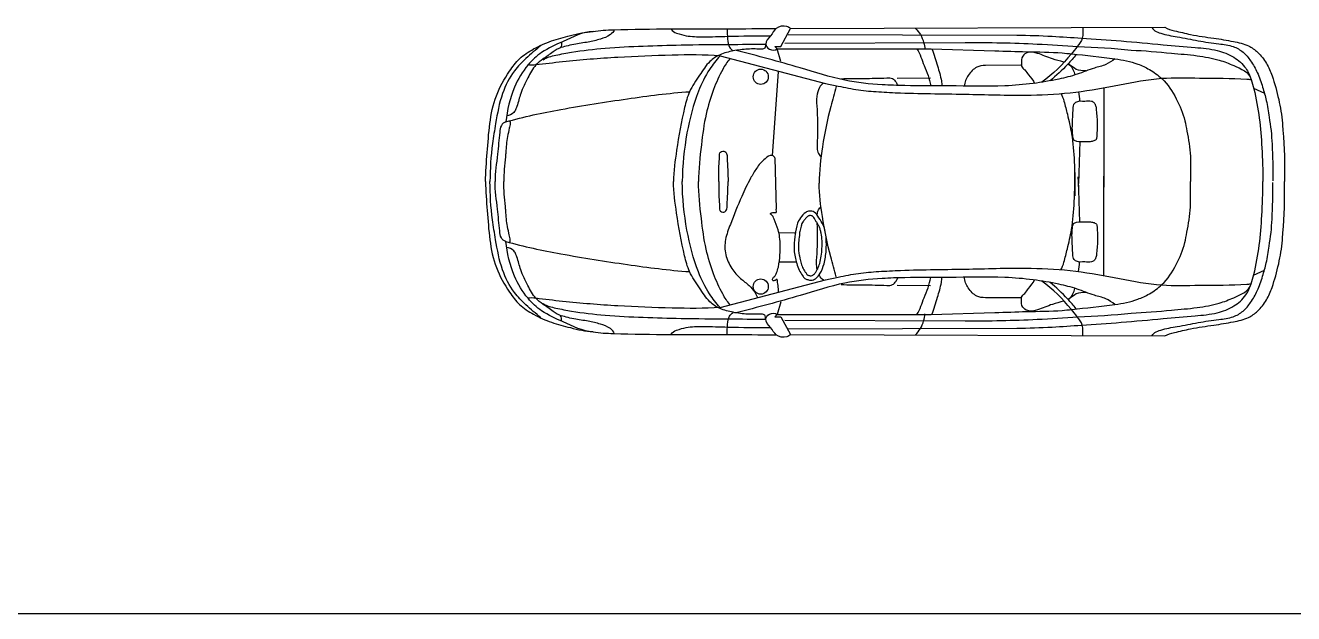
# Model space of a CAD drawing. Header units: millimetres. Extents: x 116290 to 180258, y 22146 to 121276.
# Drawn here: x 147437 to 154562, y 37245 to 40548 of the extents above; entities that cross this region are included whole.
import ezdxf

# ---------------------------------------------------------------- set-up
doc = ezdxf.new("R2010")
doc.units = ezdxf.units.MM
doc.layers.add('www.cad-blocks.net', color=7, linetype='Continuous')

# ---------------------------------------------------------------- blocks, each defined once
blk = doc.blocks.new('A$C242571DA')
for p, q in [((1659.9, 1632), (1714.3, 1732.5)), ((1714.3, 1732.5), (3817.1, 1739.9)), ((1681.8, 1651.6), (2695.2, 1655.3)), ((1699.9, 1699.4), (2984.7, 1695.8)), ((1317.4, 1579.7), (1909.8, 1424.9)), ((1638.3, 1618.5), (1625.1, 1632)), ((1625.1, 1632), (1659.9, 1632)), ((1638.3, 1618.5), (2503.3, 1618.5)), ((1659.9, 1548.1), (1638.3, 1618.5)), ((2503.3, 1618.5), (2861.6, 1607.5)), ((3007.2, 1526.5), (2808.1, 1525.2)), ((1644, 1489.1), (1610.4, 1020.2)), ((2311.9, 1454.3), (2500.6, 1456.9)), ((3474.6, 1401.1), (3474.6, 843)), ((4315.2, 1398), (4377.3, 1370.5)), ((1626.1, 1006.5), (1632.8, 719.7)), ((3474.6, 345.6), (3474.6, 903.8)), ((1740.2, 584.9), (1649.3, 586.9)), ((1746.1, 420.6), (1649.3, 420.6)), ((4315.2, 348.7), (4377.3, 376.3)), ((1317.4, 167), (1909.8, 321.9)), ((2311.9, 292.5), (2500.6, 289.8)), ((3007.2, 220.3), (2808.1, 221.6)), ((1659.9, 198.7), (1638.3, 128.2)), ((1638.3, 128.2), (1625.1, 114.7)), ((1625.1, 114.7), (1659.9, 114.7)), ((1638.3, 128.2), (2503.3, 128.2)), ((1659.9, 114.7), (1714.3, 14.2)), ((1681.8, 95.1), (2695.2, 91.4)), ((2503.3, 128.2), (2861.6, 139.2)), ((1699.9, 47.3), (2984.7, 51)), ((1714.3, 14.2), (3817.1, 6.9))]:
    blk.add_line(p, q)
for centre in [(1546.4, 1462.5), (1546.4, 284.2)]:
    blk.add_ellipse(centre, major_axis=(0, 42.9), ratio=0.983266, start_param=4.712389, end_param=10.995574)
for points, knots in [([(0, 873.4), (0, 927.8), (15.6, 1088.6), (25.5, 1309.8), (120.7, 1476.4), (189.2, 1569), (273.5, 1623.1), (369.9, 1666.3), (483, 1694.7), (561.3, 1714.9), (604.6, 1715.7)], [0, 0, 0, 0, 0.16039, 0.479033, 0.632967, 0.722015, 0.817474, 0.927562, 1.03733, 1.167094, 1.167094, 1.167094, 1.167094]), ([(604.6, 1715.7), (545.5, 1714.5), (448.5, 1664.6), (320.8, 1610.6), (225.4, 1521.2), (147.3, 1390.5), (121.7, 1275.2), (113.6, 1208.7)], [0, 0, 0, 0, 0.1772572, 0.3124951, 0.4151678, 0.5597243, 0.7575412, 0.7575412, 0.7575412, 0.7575412]), ([(722.7, 1726.6), (720.8, 1714.9), (694.5, 1689.9), (643, 1671.8), (573.6, 1655.4), (508.5, 1647), (455.2, 1634.7), (428.7, 1627.3), (416.9, 1624.1)], [0, 0, 0, 0, 0.034703, 0.0959761, 0.1659336, 0.2471559, 0.2929944, 0.3295918, 0.3295918, 0.3295918, 0.3295918]), ([(604.6, 1715.7), (642.1, 1723.4), (788.5, 1729.2), (1039.3, 1732.2), (1344.5, 1729.9), (1542, 1733.1), (1633.8, 1733.7)], [0, 0, 0, 0, 0.114897, 0.437061, 0.754269, 1.029686, 1.029686, 1.029686, 1.029686]), ([(1043.6, 1729.2), (1048.6, 1717.9), (1080.9, 1704.2), (1138.6, 1687.6), (1237.7, 1685.6), (1394.7, 1691.3), (1521.7, 1692.4), (1601.5, 1692.7)], [0, 0, 0, 0, 0.0364992, 0.0923739, 0.1867837, 0.3273982, 0.5667068, 0.5667068, 0.5667068, 0.5667068]), ([(1356.8, 1732.2), (1357.1, 1712.8), (1360, 1678.8), (1363.9, 1630.5), (1383.3, 1613.5), (1391, 1607.2)], [0, 0, 0, 0, 1.462159, 2.651105, 3.386321, 3.386321, 3.386321, 3.386321]), ([(1714.3, 1732.5), (1707.7, 1737.6), (1683.3, 1753), (1628.7, 1741.2), (1605.6, 1691.5), (1561.7, 1652.4), (1594.1, 1610.3), (1627.9, 1608.3), (1638.3, 1618.5)], [0, 0, 0, 0, 0.024864, 0.0846267, 0.1362471, 0.1900683, 0.2245199, 0.2681841, 0.2681841, 0.2681841, 0.2681841]), ([(2414.7, 1735), (2424.9, 1723.3), (2447.2, 1698.8), (2461.2, 1657.6), (2468.1, 1629), (2468, 1616.1)], [1.808086, 1.808086, 1.808086, 1.808086, 2.918874, 4.131288, 5.10151, 5.10151, 5.10151, 5.10151]), ([(3356.5, 1739.4), (3354.9, 1719.2), (3360.8, 1678.2), (3324, 1631.5), (3255.4, 1544.3), (3187.1, 1476.2), (3125.2, 1432.2)], [0, 0, 0, 0, 0.0597371, 0.1139981, 0.1672498, 0.3938869, 0.3938869, 0.3938869, 0.3938869]), ([(3745.3, 1736.8), (3748.5, 1730.1), (3764.2, 1717.1), (3811.5, 1698.6), (3894.7, 1686.7), (4002.9, 1663.2), (4107.9, 1648.7), (4195.8, 1638.3), (4258.6, 1603.2), (4302.1, 1549.7), (4339.9, 1483.8), (4365.2, 1407.6), (4389.6, 1324.4), (4397.9, 1266.9), (4401.8, 1235.2)], [0, 0, 0, 0, 0.0219205, 0.0572122, 0.1522539, 0.2718866, 0.3894011, 0.4710097, 0.5346344, 0.5986698, 0.6733118, 0.758696, 0.8351341, 0.9293726, 0.9293726, 0.9293726, 0.9293726]), ([(3817.1, 1739.9), (3833.2, 1729.7), (3882.9, 1718.2), (3973.3, 1695.2), (4085.1, 1680.5), (4193.8, 1662.8), (4280.6, 1644.3), (4343.9, 1598.1), (4390, 1540.3), (4427.4, 1448.7), (4457.8, 1336.6), (4475.7, 1233.4), (4478.4, 1175.1), (4479.3, 1161.6)], [0, 0, 0, 0, 0.056668, 0.14946, 0.28161, 0.392935, 0.481686, 0.542967, 0.622845, 0.69797, 0.833643, 0.965665, 1.00577, 1.00577, 1.00577, 1.00577]), ([(426.8, 1656.7), (428.5, 1646.6), (426.9, 1625), (399.8, 1616.6), (368.1, 1593.9), (328, 1564.6), (271.6, 1523.9), (237, 1451.9), (196.2, 1376.7), (183.8, 1314.9), (170, 1279.6), (157.2, 1254.2), (133.3, 1244.4), (118.6, 1242.9)], [0, 0, 0, 0, 0.0304541, 0.0502818, 0.0786089, 0.1479133, 0.1986294, 0.2831705, 0.3780326, 0.4523267, 0.4667809, 0.4902599, 0.5347198, 0.5347198, 0.5347198, 0.5347198]), ([(323.7, 1557.5), (344.8, 1571.9), (400.4, 1585.1), (516, 1606.8), (680.3, 1625.8), (885.4, 1635.7), (1116.8, 1642.2), (1346.1, 1644.2), (1504.7, 1644.7), (1574, 1645.7)], [0, 0, 0, 0, 0.076148, 0.165903, 0.355672, 0.569871, 0.782325, 1.050047, 1.257936, 1.257936, 1.257936, 1.257936]), ([(1574, 1645.7), (1572.9, 1638), (1574.1, 1622), (1559.9, 1618.7), (1555.2, 1617.8)], [0, 0, 0, 0, 0.02274132, 0.03717479, 0.03717479, 0.03717479, 0.03717479]), ([(2695.2, 1655.3), (2829.9, 1655.3), (3041.2, 1651.4), (3351.3, 1630.7), (3527.5, 1623.2), (3626.6, 1612)], [0, 0, 0, 0, 0.4042759, 0.6333827, 0.9326252, 0.9326252, 0.9326252, 0.9326252]), ([(2984.7, 1695.8), (3051, 1695.6), (3172.1, 1691.3), (3367.4, 1677.6), (3575.2, 1664.3), (3788.2, 1643.6), (3968, 1628.1), (4103.8, 1616.8), (4203.6, 1578.1), (4271.8, 1519.5), (4300.6, 1452.1), (4341.7, 1305.3), (4361.8, 1111.2), (4367.5, 936.8), (4367.5, 873.4)], [0, 0, 0, 0, 0.198873, 0.363323, 0.587433, 0.823543, 1.004622, 1.129816, 1.230113, 1.320655, 1.388577, 1.443334, 1.771447, 1.958652, 1.958652, 1.958652, 1.958652]), ([(310.7, 1637.3), (282.5, 1613.7), (230.1, 1569.9), (148.7, 1486.2), (84.8, 1361.3), (60, 1219), (32.6, 1054.3), (25.1, 944.9), (25.1, 873.4)], [0, 0, 0, 0, 0.1095129, 0.2035347, 0.3452507, 0.5161382, 0.6275464, 0.8383798, 0.8383798, 0.8383798, 0.8383798]), ([(1317.4, 1579.7), (1227.8, 1586.1), (1036, 1584.8), (741.2, 1572.5), (486.1, 1553.3), (333.3, 1534.3), (283.3, 1528.5)], [0, 0, 0, 0, 0.269375, 0.574535, 0.885339, 1.036319, 1.036319, 1.036319, 1.036319]), ([(1555.2, 1617.8), (1527.7, 1617.8), (1472.5, 1620.4), (1392.7, 1608.8), (1318.5, 1591), (1249.4, 1545.5), (1201.4, 1466.7), (1142.8, 1385.7), (1104.8, 1240.4), (1076, 1072.3), (1056.4, 932.4), (1056.4, 873.4)], [0, 0, 0, 0, 0.082256, 0.165174, 0.241383, 0.30939, 0.405348, 0.511507, 0.603349, 0.843635, 1.017671, 1.017671, 1.017671, 1.017671]), ([(1317.4, 1579.7), (1296.6, 1555.5), (1247.9, 1494.4), (1177.6, 1350.5), (1124.2, 1137.4), (1105.5, 964.9), (1105.5, 873.4)], [0, 0, 0, 0, 0.0947759, 0.2311242, 0.4700259, 0.7400315, 0.7400315, 0.7400315, 0.7400315]), ([(3535.9, 1563.1), (3520.1, 1550.9), (3484.4, 1526.1), (3408.2, 1510.9), (3323.4, 1473.1), (3207.9, 1445), (3072.6, 1422.2), (2866.9, 1404.6), (2626.4, 1412.9), (2396.7, 1410.8), (2200.9, 1416.9), (2001.3, 1438.2), (1732.1, 1525.9), (1527.9, 1578.9), (1407.5, 1610.7)], [0, 0, 0, 0, 0.05975, 0.126928, 0.230034, 0.336675, 0.482225, 0.641324, 0.954906, 1.203173, 1.330375, 1.542773, 1.802261, 2.175545, 2.175545, 2.175545, 2.175545]), ([(2424, 1618.7), (2441.5, 1589.9), (2464.2, 1518.9), (2495.4, 1450.9), (2501.6, 1411.3)], [0, 0, 0, 0, 0.1000351, 0.2184418, 0.2184418, 0.2184418, 0.2184418]), ([(2507.7, 1618.4), (2521, 1587.7), (2536.6, 1527.1), (2559.6, 1458.5), (2563.3, 1420.6), (2563.8, 1411.4)], [0, 0, 0, 0, 2.528586, 4.711885, 5.408215, 5.408215, 5.408215, 5.408215]), ([(2861.6, 1607.5), (2921.1, 1607.3), (3047.2, 1600.8), (3191.4, 1602), (3356.6, 1584.1), (3498.3, 1570.6), (3623.2, 1549.4), (3664.1, 1533.3)], [0, 0, 0, 0, 0.1783018, 0.3787173, 0.431954, 0.6762374, 0.8077184, 0.8077184, 0.8077184, 0.8077184]), ([(3248.1, 1545.2), (3226.9, 1550.4), (3176.1, 1562.1), (3113.7, 1592.9), (3052.6, 1605.3), (3010.4, 1578.8), (3010.3, 1545.3), (3010.3, 1515.9), (3033.7, 1500.1), (3052.6, 1465.2), (3078.9, 1443.5), (3084, 1424.4)], [0, 0, 0, 0, 0.0655106, 0.1550445, 0.2094604, 0.2438604, 0.287164, 0.3001388, 0.3275984, 0.3616951, 0.4200969, 0.4200969, 0.4200969, 0.4200969]), ([(3319, 1587.1), (3303.3, 1568.1), (3256.9, 1516.7), (3206.7, 1467.3), (3171.4, 1439.5)], [0, 0, 0, 0, 1.868162, 5.271297, 5.271297, 5.271297, 5.271297]), ([(3626.6, 1612), (3702.5, 1609.1), (3826.2, 1596.8), (3991.4, 1583.2), (4111.7, 1562.4), (4212.2, 1522.7), (4290.4, 1488), (4300.7, 1447.5)], [0, 0, 0, 0, 0.2277977, 0.3719478, 0.4996814, 0.5863441, 0.709615, 0.709615, 0.709615, 0.709615]), ([(1372.8, 1563.1), (1357.2, 1545), (1321.6, 1490.1), (1277, 1385.7), (1232.8, 1244.2), (1211.1, 1069.4), (1196.8, 942.4), (1196.8, 873.4)], [0, 0, 0, 0, 0.0708922, 0.1925846, 0.3348457, 0.5072814, 0.7109928, 0.7109928, 0.7109928, 0.7109928]), ([(2808.1, 1525.2), (2791.9, 1525.1), (2751.9, 1519.7), (2710.6, 1472.6), (2690, 1431.1), (2690.5, 1409.6)], [0, 0, 0, 0, 0.0486628, 0.1144515, 0.1777721, 0.1777721, 0.1777721, 0.1777721]), ([(3275.5, 1532.8), (3287.5, 1528.3), (3299.8, 1504.9), (3308.4, 1482.5), (3311.7, 1472.6)], [0, 0, 0, 0, 0.983949, 1.771691, 1.771691, 1.771691, 1.771691]), ([(3372.2, 1495.3), (3354.4, 1496.8), (3316, 1494.7), (3291.6, 1525.8), (3275.5, 1532.8)], [0, 0, 0, 0, 0.0535488, 0.1060573, 0.1060573, 0.1060573, 0.1060573]), ([(3664.1, 1533.3), (3687, 1526), (3734.8, 1502.3), (3816.7, 1444.8), (3884.1, 1342.9), (3925.1, 1239.9), (3937.3, 1177), (3940.4, 1157.6)], [0, 0, 0, 0, 0.0720749, 0.1581284, 0.2958089, 0.4262456, 0.4842292, 0.4842292, 0.4842292, 0.4842292]), ([(1898.5, 1426.2), (1889, 1420.6), (1871, 1397.2), (1856.4, 1345.2), (1867.7, 1233.5), (1864.3, 1132.3), (1863, 1038.5), (1876.9, 1022.3), (1884.5, 1015.7)], [0, 0, 0, 0, 0.842998, 2.122875, 3.997599, 9.174838, 10.012722, 10.751336, 10.751336, 10.751336, 10.751336]), ([(1909.8, 1424.9), (1933.5, 1418.7), (1995.6, 1407.6), (2094.4, 1385.8), (2211.8, 1377.1), (2419, 1366.9), (2704.7, 1366.5), (3032.7, 1354.2), (3316.2, 1371), (3558.7, 1415.9), (3789.1, 1461.7), (4028.9, 1452.9), (4196.2, 1455.2), (4292.7, 1447.9), (4300.7, 1447.5)], [0, 0, 0, 0, 0.073325, 0.188896, 0.303039, 0.425821, 0.811242, 1.159737, 1.41058, 1.660623, 1.899627, 2.11145, 2.377727, 2.401703, 2.401703, 2.401703, 2.401703]), ([(1997.2, 1450.5), (2039.7, 1454.5), (2126.7, 1451.9), (2219.8, 1454.5), (2287.1, 1456.9), (2305.7, 1434.4), (2313.2, 1419.9), (2315.8, 1413.5)], [0, 0, 0, 0, 3.267856, 6.568708, 7.399663, 8.099385, 8.621705, 8.621705, 8.621705, 8.621705]), ([(113.6, 1208.7), (215.2, 1238.6), (443.2, 1284.9), (788, 1338.7), (1029.5, 1370.7), (1146.4, 1378.6)], [0, 0, 0, 0, 0.317374, 0.69576, 1.04714, 1.04714, 1.04714, 1.04714]), ([(1969.6, 1407.3), (1960.5, 1369.8), (1927, 1259.1), (1890.9, 1078.4), (1874.3, 933), (1874.3, 864.4)], [0, 0, 0, 0, 0.1139079, 0.3411539, 0.543502, 0.543502, 0.543502, 0.543502]), ([(3231.5, 1368.3), (3240.8, 1356.2), (3253.1, 1315.7), (3271.9, 1240.7), (3297.9, 1127.9), (3310.5, 974.6), (3311.2, 858.3), (3311.6, 794.4)], [0, 0, 0, 0, 0.0451009, 0.1211996, 0.2308505, 0.385263, 0.5739042, 0.5739042, 0.5739042, 0.5739042]), ([(3294.8, 1174.5), (3294.8, 1207.4), (3299.6, 1249.5), (3298.3, 1303.9), (3326.3, 1329), (3363.9, 1320.7), (3399.3, 1329.3), (3422.1, 1315.7), (3430.7, 1297.9), (3438.7, 1234.2), (3439.6, 1174.4), (3434.7, 1112.2), (3418.9, 1102), (3395.9, 1098.6), (3362.6, 1100.9), (3331.1, 1096.6), (3298.8, 1107.6), (3297.3, 1140.3), (3294.8, 1160.9), (3294.8, 1174.5)], [0, 0, 0, 0, 0.0969044, 0.1295913, 0.1506192, 0.1985921, 0.2360698, 0.2557908, 0.2719711, 0.2929882, 0.44406, 0.4519132, 0.4720918, 0.4918599, 0.5228758, 0.5707096, 0.5892096, 0.6145759, 0.654681, 0.654681, 0.654681, 0.654681]), ([(135.5, 1213.1), (139.1, 1211.8), (138.4, 1193.3), (132.6, 1168.3), (118.8, 1111.9), (115.6, 1058.9), (109, 974.6), (102.4, 920.1), (102.4, 873.4)], [0, 0, 0, 0, 0.0114788, 0.0403472, 0.0875838, 0.1755608, 0.1991501, 0.3369659, 0.3369659, 0.3369659, 0.3369659]), ([(4401.8, 1235.2), (4411.9, 1185.3), (4421.6, 1065.8), (4424.1, 946.5), (4424.1, 878)], [0, 0, 0, 0, 0.1502861, 0.3522699, 0.3522699, 0.3522699, 0.3522699]), ([(113.6, 1208.7), (103.3, 1207), (83.6, 1187.6), (76.5, 1122.2), (68.2, 1017.3), (53.4, 925), (53.4, 873.4)], [0, 0, 0, 0, 0.0314754, 0.0702057, 0.1915753, 0.3439346, 0.3439346, 0.3439346, 0.3439346]), ([(3940.4, 1157.6), (3949.9, 1111), (3964.3, 1016.4), (3960.5, 921), (3959.8, 873.4)], [0, 0, 0, 0, 0.140379, 0.2808468, 0.2808468, 0.2808468, 0.2808468]), ([(3339.2, 1099), (3339.1, 1094.8), (3336.4, 1010.6), (3333.2, 926.3), (3330, 846.2)], [11.235438, 11.235438, 11.235438, 11.235438, 11.552536, 17.586883, 17.586883, 17.586883, 17.586883]), ([(1311.3, 873.4), (1311.2, 902.4), (1309.2, 950.9), (1315, 1002.2), (1314.2, 1039.4), (1332.1, 1044.9), (1345.7, 1044.2), (1356.8, 1028.5), (1359.2, 970.2), (1361.5, 917.6), (1362.9, 873.4)], [0, 0, 0, 0, 0.0857277, 0.1381048, 0.1641986, 0.1769751, 0.1890325, 0.2028129, 0.2286049, 0.3592554, 0.3592554, 0.3592554, 0.3592554]), ([(1626.1, 1006.5), (1623.5, 1013), (1603.1, 1029.4), (1559.1, 995), (1523, 951.9), (1480.3, 878.3), (1430.5, 774.3), (1385.5, 658.5), (1343.7, 551.3), (1343, 461.7), (1380.3, 386.9), (1428.2, 329.9), (1480.1, 294.6), (1509.8, 257.4), (1524.8, 232.6), (1528, 222.1)], [0, 0, 0, 0, 0.527288, 1.647451, 3.487558, 5.099073, 7.968657, 12.238313, 14.475187, 16.613757, 18.744202, 20.639343, 22.223389, 23.452731, 24.286529, 24.286529, 24.286529, 24.286529]), ([(3231.5, 378.5), (3240.8, 390.5), (3253.1, 431), (3271.9, 506.1), (3297.9, 618.9), (3310.5, 772.1), (3311.2, 888.4), (3311.6, 952.4)], [0, 0, 0, 0, 0.0451009, 0.1211996, 0.2308505, 0.385263, 0.5739042, 0.5739042, 0.5739042, 0.5739042]), ([(0, 873.4), (0, 819), (15.6, 658.1), (25.5, 437), (120.7, 270.3), (189.2, 177.8), (273.5, 123.7), (369.9, 80.4), (483, 52), (561.3, 31.9), (604.6, 31)], [0, 0, 0, 0, 0.16039, 0.479033, 0.632967, 0.722015, 0.817474, 0.927562, 1.03733, 1.167094, 1.167094, 1.167094, 1.167094]), ([(310.7, 109.5), (282.5, 133.1), (230.1, 176.9), (148.7, 260.5), (84.8, 385.5), (60, 527.8), (32.6, 692.4), (25.1, 801.9), (25.1, 873.4)], [0, 0, 0, 0, 0.1095129, 0.2035347, 0.3452507, 0.5161382, 0.6275464, 0.8383798, 0.8383798, 0.8383798, 0.8383798]), ([(113.6, 538.1), (103.3, 539.8), (83.6, 559.2), (76.5, 624.5), (68.2, 729.4), (53.4, 821.7), (53.4, 873.4)], [0, 0, 0, 0, 0.0314754, 0.0702057, 0.1915753, 0.3439346, 0.3439346, 0.3439346, 0.3439346]), ([(135.5, 533.6), (139.1, 534.9), (138.4, 553.4), (132.6, 578.4), (118.8, 634.9), (115.6, 687.8), (109, 772.2), (102.4, 826.7), (102.4, 873.4)], [0, 0, 0, 0, 0.0114788, 0.0403472, 0.0875838, 0.1755608, 0.1991501, 0.3369659, 0.3369659, 0.3369659, 0.3369659]), ([(1555.2, 129), (1527.7, 129), (1472.5, 126.3), (1392.7, 138), (1318.5, 155.7), (1249.4, 201.3), (1201.4, 280.1), (1142.8, 361.1), (1104.8, 506.4), (1076, 674.5), (1056.4, 814.4), (1056.4, 873.4)], [0, 0, 0, 0, 0.082256, 0.165174, 0.241383, 0.30939, 0.405348, 0.511507, 0.603349, 0.843635, 1.017671, 1.017671, 1.017671, 1.017671]), ([(1317.4, 167), (1296.6, 191.2), (1247.9, 252.4), (1177.6, 396.3), (1124.2, 609.4), (1105.5, 781.8), (1105.5, 873.4)], [0, 0, 0, 0, 0.0947759, 0.2311242, 0.4700259, 0.7400315, 0.7400315, 0.7400315, 0.7400315]), ([(1372.8, 183.6), (1357.2, 201.8), (1321.6, 256.7), (1277, 361), (1232.8, 502.6), (1211.1, 677.3), (1196.8, 804.3), (1196.8, 873.4)], [0, 0, 0, 0, 0.0708922, 0.1925846, 0.3348457, 0.5072814, 0.7109928, 0.7109928, 0.7109928, 0.7109928]), ([(1311.3, 873.4), (1311.2, 844.3), (1309.2, 795.8), (1315, 744.6), (1314.2, 707.4), (1332.1, 701.9), (1345.7, 702.6), (1356.8, 718.2), (1359.2, 776.6), (1361.5, 829.1), (1362.9, 873.4)], [0, 0, 0, 0, 0.0857277, 0.1381048, 0.1641986, 0.1769751, 0.1890325, 0.2028129, 0.2286049, 0.3592554, 0.3592554, 0.3592554, 0.3592554]), ([(1969.6, 339.5), (1960.5, 377), (1926.9, 487.6), (1892.9, 662.7), (1874.3, 801.8), (1874.3, 864.4)], [0, 0, 0, 0, 0.1139079, 0.3411539, 0.5260188, 0.5260188, 0.5260188, 0.5260188]), ([(2984.7, 51), (3051, 51.1), (3172.1, 55.5), (3367.4, 69.2), (3575.2, 82.5), (3788.2, 103.1), (3968, 118.7), (4103.8, 130), (4203.6, 168.6), (4271.8, 227.3), (4300.6, 294.7), (4341.7, 441.5), (4361.8, 635.5), (4367.5, 809.9), (4367.5, 873.4)], [0, 0, 0, 0, 0.198873, 0.363323, 0.587433, 0.823543, 1.004622, 1.129816, 1.230113, 1.320655, 1.388577, 1.443334, 1.771447, 1.958652, 1.958652, 1.958652, 1.958652]), ([(3339.2, 647.8), (3339.1, 652), (3336.4, 736.2), (3333.2, 820.5), (3330, 900.6)], [11.235438, 11.235438, 11.235438, 11.235438, 11.552536, 17.586883, 17.586883, 17.586883, 17.586883]), ([(3940.4, 589.1), (3949.9, 635.7), (3964.3, 730.4), (3960.5, 825.8), (3959.8, 873.4)], [0, 0, 0, 0, 0.140379, 0.2808468, 0.2808468, 0.2808468, 0.2808468]), ([(4401.8, 511.5), (4411.9, 561.5), (4421.6, 681), (4424.1, 800.3), (4424.1, 868.8)], [0, 0, 0, 0, 0.1502861, 0.3522699, 0.3522699, 0.3522699, 0.3522699]), ([(1639.2, 326.1), (1635.3, 323.6), (1629, 318.4), (1613.1, 314.9), (1612, 324.2), (1613.2, 330.4), (1619, 337.5), (1629, 345.7), (1637.9, 366.1), (1649, 404.8), (1656.3, 472.9), (1656.2, 543.1), (1644.6, 610.9), (1623, 651.2), (1615, 684.3), (1598.5, 691.2), (1604, 696.6), (1610.3, 699.7), (1618.8, 698.9), (1625.9, 701.3), (1638.1, 698.6), (1633, 713.4), (1632.8, 719.7)], [0, 0, 0, 0, 0.0138597, 0.0278304, 0.0329137, 0.0379971, 0.0465756, 0.0592704, 0.0762214, 0.1105991, 0.1789801, 0.2766959, 0.3173629, 0.3800771, 0.4110544, 0.4160421, 0.4210284, 0.4277212, 0.4387433, 0.4448131, 0.4508005, 0.4694463, 0.4694463, 0.4694463, 0.4694463]), ([(1863.4, 685.6), (1863.6, 693.5), (1865.3, 711), (1876.9, 724.5), (1884.5, 731)], [9.436432, 9.436432, 9.436432, 9.436432, 10.012722, 10.751336, 10.751336, 10.751336, 10.751336]), ([(1740.2, 584.9), (1737.8, 571.7), (1749.5, 644.3), (1766.4, 664.5), (1792.2, 700.2), (1821.5, 709.7), (1853.1, 703.9), (1874, 668.4), (1904.5, 622.6), (1915.6, 557.2), (1915.1, 484.2), (1905.7, 417.6), (1884.9, 362.8), (1859.3, 329.1), (1831.3, 318.1), (1810.8, 322.7), (1792.2, 329.3), (1777.9, 350.3), (1753, 385.9), (1737.9, 465.8), (1728.8, 497.3), (1742.4, 597.6), (1740.2, 584.9)], [0, 0, 0, 0, 0.03969, 0.089634, 0.13125, 0.1542862, 0.1797268, 0.2207266, 0.2680991, 0.3447665, 0.4095645, 0.4843001, 0.541515, 0.5817687, 0.6060665, 0.6262474, 0.6436722, 0.6634686, 0.6988791, 0.7758465, 0.8696394, 0.907731, 0.907731, 0.907731, 0.907731]), ([(1764.9, 587), (1765.6, 590.8), (1766.4, 595.5), (1768.5, 605.7), (1769.7, 611.3), (1773.4, 626.6), (1775.6, 633), (1779.7, 642.1), (1781.6, 644.9), (1785.7, 650.6), (1787.1, 652.5), (1793, 660.3), (1797.4, 666.2), (1804.2, 673.7), (1806.8, 676.1), (1811.1, 679.4), (1812.9, 680.5), (1816.8, 682.1), (1818.8, 682.7), (1824.4, 683.5), (1828.3, 683.2), (1832.5, 682), (1833.6, 681.5), (1836, 680.2), (1837.9, 678.7), (1842.4, 673.7), (1844.9, 670.1), (1850.3, 661.7), (1853.4, 656.6), (1859.3, 647.3), (1862.1, 642.8), (1868.3, 632.6), (1871.4, 626.9), (1876.7, 615.7), (1878.9, 609.8), (1882.8, 597.4), (1884.4, 590.8), (1888.3, 570.5), (1889.7, 556.1), (1891.2, 527.4), (1891.1, 513.1), (1888.9, 470), (1885.1, 441.2), (1874.3, 404), (1870.6, 393.8), (1863.5, 378.7), (1860.6, 373.4), (1854.4, 363.6), (1851.2, 359.2), (1845, 352.6), (1842, 350.2), (1835.8, 346.4), (1832.6, 345.3), (1828.8, 344.6), (1827.9, 344.6), (1824.6, 344.9), (1822.6, 345.2), (1817.8, 346.4), (1814.9, 347.3), (1810.9, 348.7), (1809.4, 349.4), (1808.3, 350.1), (1808.1, 350.2), (1807.3, 351), (1806.7, 351.6), (1804.7, 354), (1803.1, 356.2), (1799.6, 361.3), (1798, 363.7), (1794.9, 368.2), (1793.4, 370.4), (1789.2, 376.9), (1786.7, 381), (1782.4, 389.3), (1780.5, 393.6), (1776.9, 403), (1775.2, 408), (1770.7, 423.5), (1768.3, 434.2), (1764.9, 450.5), (1763.6, 456.4), (1761.4, 466.8), (1760.4, 471.4), (1758.1, 484.4), (1757.3, 492.6), (1757.5, 510.7), (1757.8, 516.5), (1758.6, 528.4), (1759.1, 534.3), (1761.1, 553.9), (1763.1, 570.6), (1764.4, 581.5), (1764.6, 583), (1764.7, 585), (1764.8, 585.5), (1764.8, 586.5), (1764.8, 586.7), (1764.9, 587)], [0.497033, 0.497033, 0.497033, 0.497033, 0.723444, 0.723444, 0.974636, 0.974636, 1.50964, 1.50964, 2.044645, 2.044645, 2.271061, 2.271061, 2.862376, 2.862376, 3.217654, 3.217654, 3.537253, 3.537253, 3.856852, 3.856852, 4.368613, 4.368613, 4.584627, 4.584627, 4.99269, 4.99269, 5.400753, 5.400753, 5.808816, 5.808816, 6.216879, 6.216879, 6.778716, 6.778716, 7.350371, 7.350371, 7.922025, 7.922025, 9.065335, 9.065335, 10.208644, 10.208644, 12.495263, 12.495263, 13.409896, 13.409896, 13.929088, 13.929088, 14.44828, 14.44828, 14.909885, 14.909885, 15.371489, 15.371489, 15.62524, 15.62524, 15.87899, 15.87899, 16.120875, 16.120875, 16.36276, 16.36276, 16.51635, 16.51635, 16.669941, 16.669941, 16.921521, 16.921521, 17.136676, 17.136676, 17.351831, 17.351831, 17.782142, 17.782142, 18.204974, 18.204974, 18.627807, 18.627807, 19.473473, 19.473473, 19.978923, 19.978923, 20.484372, 20.484372, 21.475119, 21.475119, 21.859144, 21.859144, 22.162884, 22.162884, 22.770362, 22.770362, 22.900493, 22.900493, 22.951221, 22.951221, 22.964298, 22.964298, 22.964298, 22.964298]), ([(3294.8, 572.3), (3294.8, 539.4), (3299.6, 497.2), (3298.3, 442.9), (3326.3, 417.8), (3363.9, 426), (3399.3, 417.5), (3422.1, 431), (3430.7, 448.9), (3438.7, 512.5), (3439.6, 572.4), (3434.7, 634.6), (3418.9, 644.7), (3395.9, 648.2), (3362.6, 645.9), (3331.1, 650.1), (3298.8, 639.2), (3297.3, 606.5), (3294.8, 585.9), (3294.8, 572.3)], [0, 0, 0, 0, 0.0969044, 0.1295913, 0.1506192, 0.1985921, 0.2360698, 0.2557908, 0.2719711, 0.2929882, 0.44406, 0.4519132, 0.4720918, 0.4918599, 0.5228758, 0.5707096, 0.5892096, 0.6145759, 0.654681, 0.654681, 0.654681, 0.654681]), ([(1863.7, 379.4), (1862.6, 384.2), (1857.6, 413.7), (1866.5, 501.6), (1865.2, 581.4), (1864.1, 639.5)], [1.749253, 1.749253, 1.749253, 1.749253, 2.122875, 3.997599, 8.307432, 8.307432, 8.307432, 8.307432]), ([(3664.1, 213.5), (3687, 220.8), (3734.8, 244.4), (3816.7, 302), (3884.1, 403.8), (3925.1, 506.9), (3937.3, 569.7), (3940.4, 589.1)], [0, 0, 0, 0, 0.0720749, 0.1581284, 0.2958089, 0.4262456, 0.4842292, 0.4842292, 0.4842292, 0.4842292]), ([(3817.1, 6.9), (3833.2, 17), (3882.9, 28.6), (3973.3, 51.5), (4085.1, 66.3), (4193.8, 84), (4280.6, 102.4), (4343.9, 148.6), (4390, 206.4), (4427.4, 298), (4457.8, 410.1), (4475.7, 513.3), (4478.4, 571.6), (4479.3, 585.2)], [0, 0, 0, 0, 0.056668, 0.14946, 0.28161, 0.392935, 0.481686, 0.542967, 0.622845, 0.69797, 0.833643, 0.965665, 1.00577, 1.00577, 1.00577, 1.00577]), ([(604.6, 31), (545.5, 32.3), (448.5, 82.2), (320.8, 136.1), (225.4, 225.5), (147.3, 356.2), (121.7, 471.5), (113.6, 538.1)], [0, 0, 0, 0, 0.1772572, 0.3124951, 0.4151678, 0.5597243, 0.7575412, 0.7575412, 0.7575412, 0.7575412]), ([(113.6, 538.1), (215.2, 508.2), (443.2, 461.9), (788, 408.1), (1029.5, 376), (1146.4, 368.2)], [0, 0, 0, 0, 0.317374, 0.69576, 1.04714, 1.04714, 1.04714, 1.04714]), ([(426.8, 90), (428.5, 100.2), (426.9, 121.8), (399.8, 130.1), (368.1, 152.8), (328, 182.2), (271.6, 222.8), (237, 294.9), (196.2, 370.1), (183.8, 431.9), (170, 467.2), (157.2, 492.6), (133.3, 502.4), (118.6, 503.9)], [0, 0, 0, 0, 0.0304541, 0.0502818, 0.0786089, 0.1479133, 0.1986294, 0.2831705, 0.3780326, 0.4523267, 0.4667809, 0.4902599, 0.5347198, 0.5347198, 0.5347198, 0.5347198]), ([(3745.3, 10), (3748.5, 16.7), (3764.2, 29.7), (3811.5, 48.1), (3894.7, 60.1), (4002.9, 83.6), (4107.9, 98), (4195.8, 108.4), (4258.6, 143.5), (4302.1, 197), (4339.9, 262.9), (4365.2, 339.2), (4389.6, 422.4), (4397.9, 479.8), (4401.8, 511.5)], [0, 0, 0, 0, 0.0219205, 0.0572122, 0.1522539, 0.2718866, 0.3894011, 0.4710097, 0.5346344, 0.5986698, 0.6733118, 0.758696, 0.8351341, 0.9293726, 0.9293726, 0.9293726, 0.9293726]), ([(1909.8, 321.9), (1933.5, 328.1), (1995.6, 339.2), (2094.4, 361), (2211.8, 369.6), (2419, 379.8), (2704.7, 380.3), (3032.7, 392.6), (3316.2, 375.8), (3558.7, 330.9), (3789.1, 285.1), (4028.9, 293.9), (4196.2, 291.5), (4292.7, 298.8), (4300.7, 299.2)], [0, 0, 0, 0, 0.073325, 0.188896, 0.303039, 0.425821, 0.811242, 1.159737, 1.41058, 1.660623, 1.899627, 2.11145, 2.377727, 2.401703, 2.401703, 2.401703, 2.401703]), ([(3535.9, 183.7), (3520.1, 195.9), (3484.4, 220.6), (3408.2, 235.8), (3323.4, 273.7), (3207.9, 301.8), (3072.6, 324.6), (2866.9, 342.1), (2626.4, 333.8), (2396.7, 335.9), (2200.9, 329.9), (2001.3, 308.6), (1732.1, 220.8), (1527.9, 167.8), (1407.5, 136)], [0, 0, 0, 0, 0.05975, 0.126928, 0.230034, 0.336675, 0.482225, 0.641324, 0.954906, 1.203173, 1.330375, 1.542773, 1.802261, 2.175545, 2.175545, 2.175545, 2.175545]), ([(1898.5, 320.6), (1889, 326.2), (1880.8, 336.8), (1874.8, 348.3), (1874, 349.7)], [0, 0, 0, 0, 0.8429982, 0.9626806, 0.9626806, 0.9626806, 0.9626806]), ([(1997.2, 296.3), (2039.7, 292.2), (2126.7, 294.9), (2219.8, 292.3), (2287.1, 289.9), (2305.7, 312.3), (2313.2, 326.9), (2315.8, 333.2)], [0, 0, 0, 0, 3.267856, 6.568708, 7.399663, 8.099385, 8.621705, 8.621705, 8.621705, 8.621705]), ([(2424, 128), (2441.5, 156.9), (2464.2, 227.8), (2495.4, 295.8), (2501.6, 335.5)], [0, 0, 0, 0, 0.1000351, 0.2184418, 0.2184418, 0.2184418, 0.2184418]), ([(2507.7, 128.3), (2521, 159.1), (2536.6, 219.7), (2559.6, 288.3), (2563.3, 326.1), (2563.8, 335.3)], [0, 0, 0, 0, 2.528586, 4.711885, 5.408215, 5.408215, 5.408215, 5.408215]), ([(2808.1, 221.6), (2791.9, 221.6), (2751.9, 227.1), (2710.6, 274.2), (2690, 315.7), (2690.5, 337.1)], [0, 0, 0, 0, 0.0486628, 0.1144515, 0.1777721, 0.1777721, 0.1777721, 0.1777721]), ([(3248.1, 201.6), (3226.9, 196.3), (3176.1, 184.7), (3113.7, 153.8), (3052.6, 141.4), (3010.4, 168), (3010.3, 201.5), (3010.3, 230.9), (3033.7, 246.6), (3052.6, 281.6), (3078.9, 303.2), (3084, 322.4)], [0, 0, 0, 0, 0.0655106, 0.1550445, 0.2094604, 0.2438604, 0.287164, 0.3001388, 0.3275984, 0.3616951, 0.4200969, 0.4200969, 0.4200969, 0.4200969]), ([(3356.5, 7.4), (3354.9, 27.5), (3360.8, 68.5), (3324, 115.2), (3255.4, 202.5), (3187.1, 270.5), (3125.2, 314.6)], [0, 0, 0, 0, 0.0597371, 0.1139981, 0.1672498, 0.3938869, 0.3938869, 0.3938869, 0.3938869]), ([(3319, 159.7), (3303.3, 178.6), (3256.9, 230), (3206.7, 279.5), (3171.4, 307.2)], [0, 0, 0, 0, 1.868162, 5.271297, 5.271297, 5.271297, 5.271297]), ([(3626.6, 134.7), (3702.5, 137.7), (3826.2, 149.9), (3991.4, 163.5), (4111.7, 184.4), (4212.2, 224.1), (4290.4, 258.8), (4300.7, 299.2)], [0, 0, 0, 0, 0.2277977, 0.3719478, 0.4996814, 0.5863441, 0.709615, 0.709615, 0.709615, 0.709615]), ([(1317.4, 167), (1227.8, 160.7), (1036, 161.9), (741.2, 174.2), (486.1, 193.4), (333.3, 212.5), (283.3, 218.3)], [0, 0, 0, 0, 0.269375, 0.574535, 0.885339, 1.036319, 1.036319, 1.036319, 1.036319]), ([(3275.5, 214), (3287.5, 218.5), (3299.8, 241.9), (3308.4, 264.3), (3311.7, 274.2)], [0, 0, 0, 0, 0.983949, 1.771691, 1.771691, 1.771691, 1.771691]), ([(3372.2, 251.5), (3354.4, 249.9), (3316, 252), (3291.6, 220.9), (3275.5, 214)], [0, 0, 0, 0, 0.0535488, 0.1060573, 0.1060573, 0.1060573, 0.1060573]), ([(323.7, 189.2), (344.8, 174.9), (400.4, 161.7), (516, 139.9), (680.3, 121), (885.4, 111), (1116.8, 104.5), (1346.1, 102.5), (1504.7, 102), (1574, 101.1)], [0, 0, 0, 0, 0.076148, 0.165903, 0.355672, 0.569871, 0.782325, 1.050047, 1.257936, 1.257936, 1.257936, 1.257936]), ([(2861.6, 139.2), (2921.1, 139.4), (3047.2, 146), (3191.4, 144.8), (3356.6, 162.6), (3498.3, 176.1), (3623.2, 197.4), (3664.1, 213.5)], [0, 0, 0, 0, 0.1783018, 0.3787173, 0.431954, 0.6762374, 0.8077184, 0.8077184, 0.8077184, 0.8077184]), ([(722.7, 20.2), (720.8, 31.8), (694.5, 56.8), (643, 75), (573.6, 91.4), (508.5, 99.8), (455.2, 112.1), (428.7, 119.5), (416.9, 122.6)], [0, 0, 0, 0, 0.034703, 0.0959761, 0.1659336, 0.2471559, 0.2929944, 0.3295918, 0.3295918, 0.3295918, 0.3295918]), ([(1356.8, 14.5), (1357.1, 33.9), (1360, 68), (1363.9, 116.3), (1383.3, 133.2), (1391, 139.5)], [0, 0, 0, 0, 1.462159, 2.651105, 3.386321, 3.386321, 3.386321, 3.386321]), ([(1574, 101.1), (1572.9, 108.7), (1574.1, 124.8), (1559.9, 128), (1555.2, 129)], [0, 0, 0, 0, 0.02274132, 0.03717479, 0.03717479, 0.03717479, 0.03717479]), ([(1714.3, 14.2), (1707.7, 9.2), (1683.3, -6.3), (1628.7, 5.5), (1605.6, 55.3), (1561.7, 94.4), (1594.1, 136.5), (1627.9, 138.5), (1638.3, 128.2)], [0, 0, 0, 0, 0.024864, 0.0846267, 0.1362471, 0.1900683, 0.2245199, 0.2681841, 0.2681841, 0.2681841, 0.2681841]), ([(2414.7, 11.8), (2424.9, 23.5), (2447.2, 48), (2461.2, 89.1), (2468.1, 117.8), (2468, 130.7)], [1.808086, 1.808086, 1.808086, 1.808086, 2.918874, 4.131288, 5.10151, 5.10151, 5.10151, 5.10151]), ([(2695.2, 91.4), (2829.9, 91.5), (3041.2, 95.4), (3351.3, 116.1), (3527.5, 123.5), (3626.6, 134.7)], [0, 0, 0, 0, 0.4042759, 0.6333827, 0.9326252, 0.9326252, 0.9326252, 0.9326252]), ([(604.6, 31), (642.1, 23.4), (788.5, 17.5), (1039.3, 14.6), (1344.5, 16.8), (1542, 13.6), (1633.8, 13.1)], [0, 0, 0, 0, 0.114897, 0.437061, 0.754269, 1.029686, 1.029686, 1.029686, 1.029686]), ([(1043.6, 17.6), (1048.6, 28.9), (1080.9, 42.6), (1138.6, 59.2), (1237.7, 61.2), (1394.7, 55.4), (1521.7, 54.3), (1601.5, 54.1)], [0, 0, 0, 0, 0.0364992, 0.0923739, 0.1867837, 0.3273982, 0.5667068, 0.5667068, 0.5667068, 0.5667068])]:
    blk.add_open_spline(points, degree=3, knots=knots)
for points in [[(283.3, 1528.5), (267.8, 1524.6), (251.4, 1527.5), (235.4, 1528.5)], [(3331.9, 1378.1), (3334.2, 1360.4), (3335.9, 1342.5), (3337.3, 1324.5)], [(4479.3, 1161.6), (4491, 1066.2), (4488, 969.5), (4488, 873.4)], [(4479.3, 585.2), (4491, 680.6), (4488, 777.3), (4488, 873.4)], [(3331.9, 368.6), (3334.2, 386.4), (3335.9, 404.3), (3337.3, 422.2)], [(1646.2, 253.1), (1647.8, 277.5), (1640, 301.6), (1639.2, 326.1)], [(283.3, 218.3), (267.8, 222.1), (251.4, 219.2), (235.4, 218.3)]]:
    blk.add_open_spline(points, degree=3)
blk = doc.blocks.new('FORMAT')
at = {"color": 155, "true_color": 0x546d8e}
blk.add_line((120018.9, 37245.4), (180258.2, 37245.4), dxfattribs=at)

msp = doc.modelspace()

# ---------------------------------------------------------------- block references
msp.add_blockref('A$C242571DA', (150022.3, 38797.6))
at = {"layer": 'www.cad-blocks.net'}
msp.add_blockref('FORMAT', (0, 0), dxfattribs=at)

doc.saveas('drawing.dxf')
